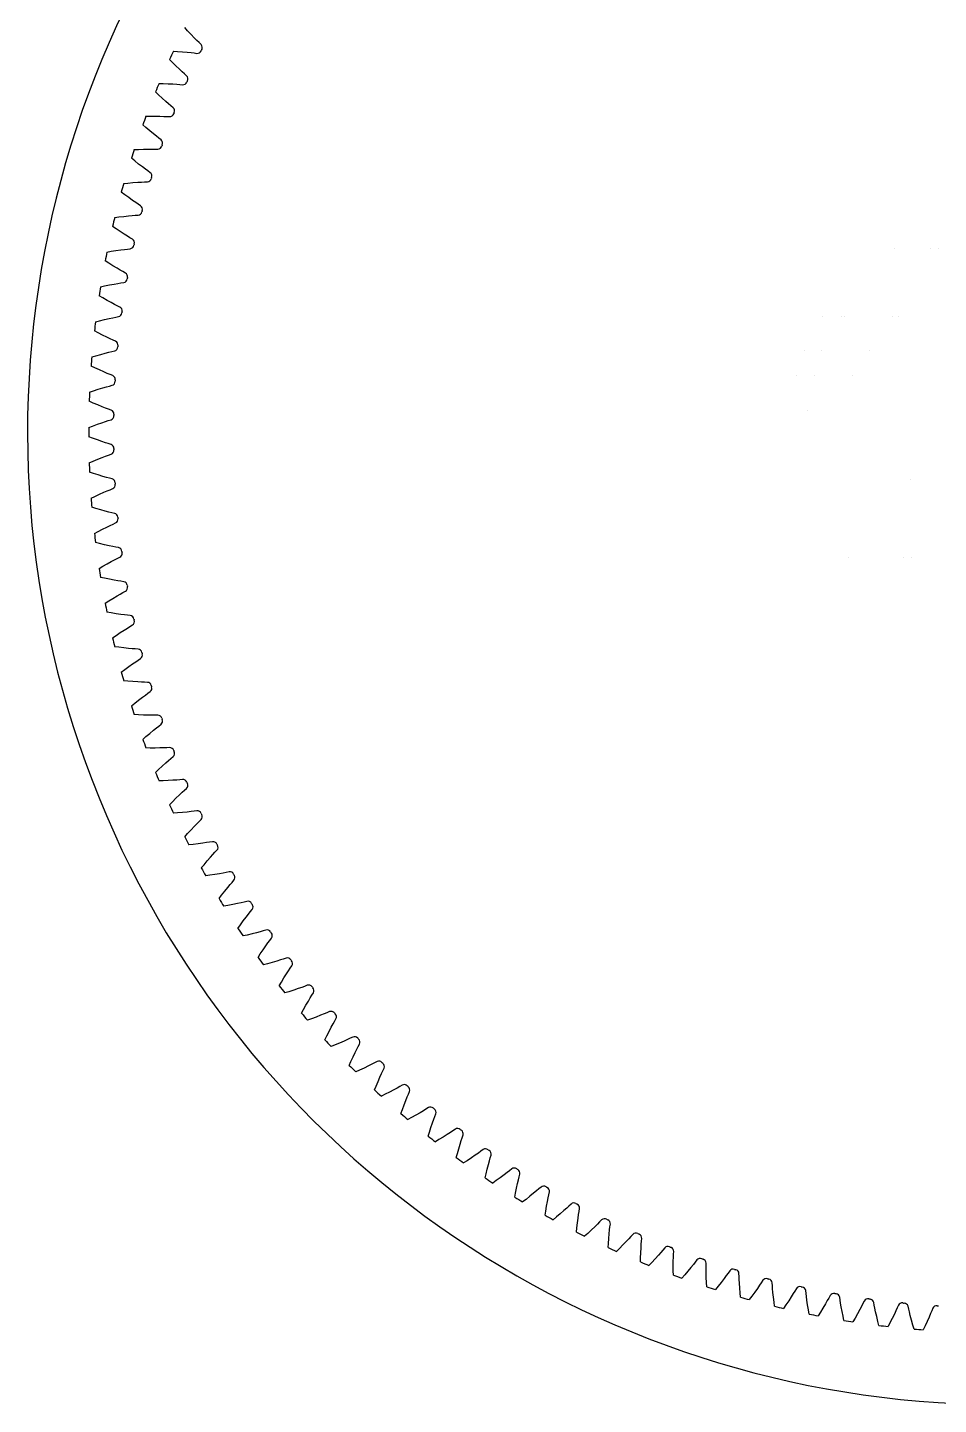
# Model space of a CAD drawing. Extents: x -2061 to 933, y -1034 to 399.
# Drawn here: x -219.9 to -56, y -256.5 to -8.7 of the extents above; entities that cross this region are included whole.
import ezdxf

# ---------------------------------------------------------------- set-up
doc = ezdxf.new("R2010")
doc.units = 0
doc.layers.get('0').update_dxf_attribs({"linetype": 'CONTINUOUS'})

msp = doc.modelspace()

# ---------------------------------------------------------------- linework, layer by layer
at = {"color": 1}
for p, q in [((-191.089088, -9.298837), (-191.596199, -8.731549)), ((-190.482251, -9.958547), (-191.089088, -9.298837)), ((-189.890545, -10.581922), (-190.482251, -9.958547)), ((-189.41837, -11.065373), (-189.890545, -10.581922)), ((-189.036228, -11.447572), (-189.41837, -11.065373)), ((-188.662035, -11.813965), (-189.036228, -11.447572)), ((-193.814337, -15.016054), (-194.343329, -14.469113)), ((-193.656702, -12.979704), (-192.897252, -13.026743)), ((-192.897252, -13.026743), (-192.003533, -13.094875)), ((-192.003533, -13.094875), (-191.147613, -13.173629)), ((-191.147613, -13.173629), (-190.47563, -13.245134)), ((-190.47563, -13.245134), (-189.938902, -13.308619)), ((-189.938902, -13.308619), (-189.419506, -13.375648)), ((-193.182068, -15.651432), (-193.814337, -15.016054)), ((-192.566344, -16.251095), (-193.182068, -15.651432)), ((-192.075553, -16.715636), (-192.566344, -16.251095)), ((-191.678701, -17.082537), (-192.075553, -16.715636)), ((-191.290412, -17.433958), (-191.678701, -17.082537)), ((-196.235461, -18.794888), (-195.474751, -18.812074)), ((-195.474751, -18.812074), (-194.579046, -18.845066)), ((-194.579046, -18.845066), (-193.720693, -18.890157)), ((-193.720693, -18.890157), (-193.046421, -18.935225)), ((-193.046421, -18.935225), (-192.507614, -18.977589)), ((-192.507614, -18.977589), (-191.985987, -19.024174)), ((-196.313029, -20.835856), (-196.863085, -20.310105)), ((-195.656302, -21.445921), (-196.313029, -20.835856)), ((-195.01751, -22.020949), (-195.656302, -21.445921)), ((-194.508859, -22.465864), (-195.01751, -22.020949)), ((-198.58393, -24.706829), (-197.823131, -24.694137)), ((-197.823131, -24.694137), (-196.926821, -24.691939)), ((-196.926821, -24.691939), (-196.06736, -24.703295)), ((-196.06736, -24.703295), (-195.391838, -24.721857)), ((-195.391838, -24.721857), (-194.851784, -24.743035)), ((-194.851784, -24.743035), (-194.32873, -24.769106)), ((-194.097909, -22.816902), (-194.508859, -22.465864)), ((-193.696122, -23.152807), (-194.097909, -22.816902)), ((-198.581309, -26.749269), (-199.151582, -26.245519)), ((-197.901138, -27.333081), (-198.581309, -26.749269)), ((-197.240263, -27.882587), (-197.901138, -27.333081)), ((-196.714537, -28.307189), (-197.240263, -27.882587)), ((-196.290122, -28.641822), (-196.714537, -28.307189)), ((-195.875457, -28.961695), (-196.290122, -28.641822)), ((-200.698486, -30.706413), (-199.938772, -30.663862)), ((-199.938772, -30.663862), (-199.043239, -30.626477)), ((-199.043239, -30.626477), (-198.183995, -30.604082)), ((-198.183995, -30.604082), (-197.508265, -30.596109)), ((-197.508265, -30.596109), (-196.967795, -30.596068)), ((-196.967795, -30.596068), (-196.444121, -30.601584)), ((-200.615681, -32.747176), (-201.205292, -32.266202)), ((-199.913114, -33.303834), (-200.615681, -32.747176)), ((-199.231175, -33.826971), (-199.913114, -33.303834)), ((-198.689185, -34.230605), (-199.231175, -33.826971)), ((-198.251959, -34.548318), (-198.689185, -34.230605)), ((-197.825056, -34.851664), (-198.251959, -34.548318)), ((-202.575869, -36.784389), (-201.818411, -36.712045)), ((-201.818411, -36.712045), (-200.925037, -36.639529)), ((-200.925037, -36.639529), (-200.067334, -36.583418)), ((-200.067334, -36.583418), (-199.392438, -36.548922)), ((-199.392438, -36.548922), (-198.852387, -36.527663)), ((-198.852387, -36.527663), (-198.3289, -36.512615)), ((-202.413008, -38.820327), (-203.021047, -38.362873)), ((-201.689128, -39.348974), (-202.413008, -38.820327)), ((-200.987177, -39.844934), (-201.689128, -39.348974)), ((-200.429758, -40.226979), (-200.987177, -39.844934)), ((-199.980396, -40.527282), (-200.429758, -40.226979)), ((-199.541913, -40.813634), (-199.980396, -40.527282)), ((-203.970519, -44.959359), (-204.596048, -44.526129)), ((-204.213184, -42.931385), (-203.459151, -42.829358)), ((-203.459151, -42.829358), (-202.569312, -42.721825)), ((-202.569312, -42.721825), (-201.714474, -42.632084)), ((-201.714474, -42.632084), (-201.041453, -42.571118)), ((-201.041453, -42.571118), (-200.502652, -42.528673)), ((-200.502652, -42.528673), (-199.98016, -42.493085)), ((-203.226442, -45.459179), (-203.970519, -44.959359)), ((-202.505561, -45.927198), (-203.226442, -45.459179)), ((-201.933572, -46.287065), (-202.505561, -45.927198)), ((-201.472767, -46.569494), (-201.933572, -46.287065)), ((-201.02338, -46.838411), (-201.472767, -46.569494)), ((-205.607908, -49.137922), (-204.858461, -49.006371)), ((-204.858461, -49.006371), (-203.97353, -48.863986)), ((-203.97353, -48.863986), (-203.122874, -48.740753)), ((-203.122874, -48.740753), (-202.452765, -48.653412)), ((-202.452765, -48.653412), (-201.916047, -48.589846)), ((-201.916047, -48.589846), (-201.395354, -48.533772)), ((-63.940581, -48.497688), (-63.942231, -48.49864)), ((-57.432584, -48.499149), (-57.435301, -48.500181)), ((-56.097659, -48.497457), (-56.100411, -48.498392)), ((-205.285811, -51.154806), (-205.927867, -50.746468)), ((-204.522686, -51.625028), (-205.285811, -51.154806)), ((-203.783985, -52.064385), (-204.522686, -51.625028)), ((-203.19831, -52.401518), (-203.783985, -52.064385)), ((-202.726772, -52.665638), (-203.19831, -52.401518)), ((-202.267173, -52.916705), (-202.726772, -52.665638)), ((-206.757888, -55.394431), (-206.014184, -55.233558)), ((-206.014184, -55.233558), (-205.135525, -55.05654)), ((-205.135525, -55.05654), (-204.290363, -54.900006)), ((-204.290363, -54.900006), (-203.6242, -54.786424)), ((-203.6242, -54.786424), (-203.090391, -54.701835)), ((-203.090391, -54.701835), (-202.572301, -54.625362)), ((-206.356858, -57.397114), (-207.01445, -57.014298)), ((-205.57586, -57.837014), (-206.356858, -57.397114)), ((-204.82048, -58.247031), (-205.57586, -57.837014)), ((-204.22202, -58.56091), (-204.82048, -58.247031)), ((-203.740476, -58.806314), (-204.22202, -58.56091)), ((-203.271375, -59.039143), (-203.740476, -58.806314)), ((-207.661353, -61.691264), (-206.924538, -61.501317)), ((-206.924538, -61.501317), (-206.053506, -61.28994)), ((-206.053506, -61.28994), (-205.215141, -61.100346)), ((-205.215141, -61.100346), (-204.553951, -60.960698)), ((-204.553951, -60.960698), (-204.023874, -60.855217)), ((-204.023874, -60.855217), (-203.509186, -60.758463)), ((-76.863281, -60.74585), (-76.863872, -60.746758)), ((-73.455521, -60.732595), (-73.45619, -60.733514)), ((-72.896306, -60.731839), (-72.896982, -60.732749)), ((-64.360839, -60.734493), (-64.361782, -60.735376)), ((-63.132388, -60.734633), (-63.133353, -60.735479)), ((-207.182006, -63.676659), (-207.854121, -63.319955)), ((-206.38434, -64.085558), (-207.182006, -63.676659)), ((-205.613445, -64.465602), (-206.38434, -64.085558)), ((-205.003124, -64.755744), (-205.613445, -64.465602)), ((-204.512317, -64.982054), (-205.003124, -64.755744)), ((-204.034437, -65.196287), (-204.512317, -64.982054)), ((-77.058335, -66.905728), (-77.059183, -66.90759)), ((-68.374176, -66.906336), (-68.375317, -66.908166)), ((-208.316908, -68.018712), (-207.588118, -67.799985)), ((-207.588118, -67.799985), (-206.726057, -67.554575)), ((-206.726057, -67.554575), (-205.895782, -67.332212)), ((-205.895782, -67.332212), (-205.240584, -67.166713)), ((-205.240584, -67.166713), (-204.715057, -67.040504)), ((-204.715057, -67.040504), (-204.204564, -66.923617)), ((-80.117989, -66.921247), (-80.118772, -66.923133)), ((-207.759985, -69.983758), (-208.445586, -69.653716)), ((-206.946881, -70.361025), (-207.759985, -69.983758)), ((-206.16166, -70.710511), (-206.946881, -70.361025)), ((-205.540418, -70.976469), (-206.16166, -70.710511)), ((-205.041105, -71.183335), (-205.540418, -70.976469)), ((-204.555182, -71.378641), (-205.041105, -71.183335)), ((-81.650721, -71.371256), (-81.651039, -71.372405)), ((-78.269084, -71.379892), (-78.269451, -71.381097)), ((-71.509442, -71.370432), (-71.509917, -71.371674)), ((-208.723544, -74.36702), (-208.003903, -74.119849)), ((-208.003903, -74.119849), (-207.152141, -73.840783)), ((-207.152141, -73.840783), (-206.331236, -73.585996)), ((-206.331236, -73.585996), (-205.683041, -73.394901)), ((-205.683041, -73.394901), (-205.162874, -73.248157)), ((-205.162874, -73.248157), (-204.657364, -73.111319)), ((-208.089903, -76.308686), (-208.787932, -76.005815)), ((-207.262614, -76.653739), (-208.089903, -76.308686)), ((-206.464277, -76.972129), (-207.262614, -76.653739)), ((-205.833073, -77.213491), (-206.464277, -76.972129)), ((-205.326023, -77.400595), (-205.833073, -77.213491)), ((-204.832808, -77.576673), (-205.326023, -77.400595)), ((-79.556067, -77.575706), (-79.55619, -77.576779)), ((-208.880633, -80.726397), (-208.171251, -80.451164)), ((-208.171251, -80.451164), (-207.331101, -80.138873)), ((-207.331101, -80.138873), (-206.520832, -79.852054)), ((-206.520832, -79.852054), (-205.880639, -79.635659)), ((-205.880639, -79.635659), (-205.366634, -79.468606)), ((-205.366634, -79.468606), (-204.866886, -79.312027)), ((-208.171251, -82.641689), (-208.880632, -82.366456)), ((-207.331053, -82.953998), (-208.171251, -82.641689)), ((-206.520832, -83.240799), (-207.331053, -82.953998)), ((-205.880639, -83.457195), (-206.520832, -83.240799)), ((-205.366634, -83.624248), (-205.880639, -83.457195)), ((-204.866885, -83.780826), (-205.366634, -83.624248)), ((-208.089903, -86.784168), (-207.262662, -86.439134)), ((-207.262662, -86.439134), (-206.464277, -86.120724)), ((-206.464277, -86.120724), (-205.833073, -85.879362)), ((-205.833073, -85.879362), (-205.326024, -85.692258)), ((-205.326024, -85.692258), (-204.832808, -85.51618)), ((-208.787932, -87.087039), (-208.089903, -86.784168)), ((-208.003903, -88.973004), (-208.723544, -88.725834)), ((-207.152092, -89.252086), (-208.003903, -88.973004)), ((-206.331236, -89.506857), (-207.152092, -89.252086)), ((-205.683041, -89.697952), (-206.331236, -89.506857)), ((-205.162874, -89.844696), (-205.683041, -89.697952)), ((-204.657363, -89.981534), (-205.162874, -89.844696)), ((-61.142384, -89.987079), (-61.14189, -89.988031)), ((-208.445586, -93.439137), (-207.759985, -93.109095)), ((-207.759985, -93.109095), (-206.946928, -92.73185)), ((-206.946928, -92.73185), (-206.16166, -92.382342)), ((-206.16166, -92.382342), (-205.540418, -92.116384)), ((-205.540418, -92.116384), (-205.041105, -91.909518)), ((-205.041105, -91.909518), (-204.555182, -91.714212)), ((-207.588118, -95.292868), (-208.316908, -95.074141)), ((-206.726007, -95.538292), (-207.588118, -95.292868)), ((-205.895782, -95.760641), (-206.726007, -95.538292)), ((-205.240584, -95.92614), (-205.895782, -95.760641)), ((-204.715057, -96.05235), (-205.240584, -95.92614)), ((-204.204564, -96.169236), (-204.715057, -96.05235)), ((-207.182006, -99.416194), (-206.384387, -99.007319)), ((-206.384387, -99.007319), (-205.613445, -98.627251)), ((-205.613445, -98.627251), (-205.003124, -98.337109)), ((-205.003124, -98.337109), (-204.512317, -98.110799)), ((-204.512317, -98.110799), (-204.034437, -97.896567)), ((-207.854121, -99.772898), (-207.182006, -99.416194)), ((-206.924538, -101.591536), (-207.661353, -101.401589)), ((-206.053456, -101.802925), (-206.924538, -101.591536)), ((-205.215141, -101.992507), (-206.053456, -101.802925)), ((-204.553951, -102.132156), (-205.215141, -101.992507)), ((-204.023874, -102.237636), (-204.553951, -102.132156)), ((-203.509186, -102.33439), (-204.023874, -102.237636)), ((-203.740476, -104.286539), (-203.271375, -104.05371)), ((-72.140043, -104.055512), (-72.138784, -104.057037)), ((-62.347998, -104.07414), (-62.345905, -104.075763)), ((-60.964411, -104.07553), (-60.962234, -104.077084)), ((-207.01445, -106.078555), (-206.356858, -105.695739)), ((-206.356858, -105.695739), (-205.575905, -105.255865)), ((-205.575905, -105.255865), (-204.82048, -104.845822)), ((-204.82048, -104.845822), (-204.22202, -104.531943)), ((-204.22202, -104.531943), (-203.740476, -104.286539)), ((-206.014184, -107.859295), (-206.757888, -107.698423)), ((-205.135474, -108.036323), (-206.014184, -107.859295)), ((-204.290363, -108.192847), (-205.135474, -108.036323)), ((-203.6242, -108.30643), (-204.290363, -108.192847)), ((-203.090391, -108.391018), (-203.6242, -108.30643)), ((-202.572301, -108.467491), (-203.090391, -108.391018)), ((-205.285811, -111.938047), (-204.52273, -111.467852)), ((-204.52273, -111.467852), (-203.783985, -111.028468)), ((-203.783985, -111.028468), (-203.19831, -110.691335)), ((-203.19831, -110.691335), (-202.726772, -110.427215)), ((-202.726772, -110.427215), (-202.267174, -110.176149)), ((-205.927867, -112.346385), (-205.285811, -111.938047)), ((-204.858461, -114.086482), (-205.607908, -113.954931)), ((-203.973479, -114.228875), (-204.858461, -114.086482)), ((-203.122874, -114.3521), (-203.973479, -114.228875)), ((-202.452765, -114.439442), (-203.122874, -114.3521)), ((-201.916046, -114.503007), (-202.452765, -114.439442)), ((-201.395354, -114.559081), (-201.916046, -114.503007)), ((-201.472768, -116.523359), (-201.02338, -116.254443)), ((-204.596048, -118.566724), (-203.970519, -118.133494)), ((-203.970519, -118.133494), (-203.226486, -117.633703)), ((-203.226486, -117.633703), (-202.50556, -117.165655)), ((-202.50556, -117.165655), (-201.933572, -116.805788)), ((-201.933572, -116.805788), (-201.472768, -116.523359)), ((-203.459151, -120.263495), (-204.213184, -120.161468)), ((-202.56926, -120.371034), (-203.459151, -120.263495)), ((-201.714474, -120.460769), (-202.56926, -120.371034)), ((-201.041453, -120.521735), (-201.714474, -120.460769)), ((-200.502652, -120.56418), (-201.041453, -120.521735)), ((-199.980159, -120.599769), (-200.502652, -120.56418)), ((-202.413008, -124.272526), (-201.689171, -123.74391)), ((-201.689171, -123.74391), (-200.987177, -123.247919)), ((-200.987177, -123.247919), (-200.429758, -122.865874)), ((-200.429758, -122.865874), (-199.980396, -122.565571)), ((-199.980396, -122.565571), (-199.541913, -122.279219)), ((-203.021047, -124.72998), (-202.413008, -124.272526)), ((-201.818411, -126.380809), (-202.575869, -126.308464)), ((-200.924985, -126.453328), (-201.818411, -126.380809)), ((-200.067334, -126.509435), (-200.924985, -126.453328)), ((-199.392438, -126.543931), (-200.067334, -126.509435)), ((-198.852387, -126.565191), (-199.392438, -126.543931)), ((-199.231175, -129.265883), (-198.689185, -128.862248)), ((-198.3289, -126.580239), (-198.852387, -126.565191)), ((-198.689185, -128.862248), (-198.251959, -128.544535)), ((-198.251959, -128.544535), (-197.825056, -128.241189)), ((-201.205292, -130.826651), (-200.615681, -130.345677)), ((-200.615681, -130.345677), (-199.913155, -129.789051)), ((-199.913155, -129.789051), (-199.231175, -129.265883)), ((-199.938772, -132.428991), (-200.698485, -132.38644)), ((-199.043187, -132.466378), (-199.938772, -132.428991)), ((-198.183995, -132.488771), (-199.043187, -132.466378)), ((-197.508265, -132.496745), (-198.183995, -132.488771)), ((-196.967795, -132.496785), (-197.508265, -132.496745)), ((-196.444121, -132.49127), (-196.967795, -132.496785)), ((-198.581309, -136.343584), (-197.901177, -135.759806)), ((-197.901177, -135.759806), (-197.240262, -135.210266)), ((-197.240262, -135.210266), (-196.714537, -134.785664)), ((-196.714537, -134.785664), (-196.290122, -134.451031)), ((-196.290122, -134.451031), (-195.875457, -134.131159)), ((-199.151582, -136.847335), (-198.581309, -136.343584)), ((-197.823131, -138.398716), (-198.58393, -138.386024)), ((-196.926769, -138.400914), (-197.823131, -138.398716)), ((-196.06736, -138.389558), (-196.926769, -138.400914)), ((-195.391838, -138.370996), (-196.06736, -138.389558)), ((-194.851783, -138.349818), (-195.391838, -138.370996)), ((-194.328729, -138.323747), (-194.851783, -138.349818)), ((-195.65634, -141.646967), (-195.01751, -141.071904)), ((-195.01751, -141.071904), (-194.508859, -140.62699)), ((-194.508859, -140.62699), (-194.097909, -140.275952)), ((-194.097909, -140.275952), (-193.696122, -139.940047)), ((-196.863085, -142.782748), (-196.313029, -142.256997)), ((-196.313029, -142.256997), (-195.65634, -141.646967)), ((-195.474751, -144.280779), (-196.235461, -144.297966)), ((-194.578994, -144.247785), (-195.474751, -144.280779)), ((-193.720693, -144.202697), (-194.578994, -144.247785)), ((-193.046421, -144.157629), (-193.720693, -144.202697)), ((-192.507614, -144.115264), (-193.046421, -144.157629)), ((-191.985987, -144.068679), (-192.507614, -144.115264)), ((-192.075553, -146.377217), (-191.678701, -146.010316)), ((-191.678701, -146.010316), (-191.290412, -145.658896)), ((-194.343329, -148.62374), (-193.814337, -148.0768)), ((-193.814337, -148.0768), (-193.182105, -147.441458)), ((-193.182105, -147.441458), (-192.566344, -146.841758)), ((-192.566344, -146.841758), (-192.075553, -146.377217)), ((-192.897252, -150.06611), (-193.656702, -150.113149)), ((-192.003481, -149.997974), (-192.897252, -150.06611)), ((-191.147613, -149.919224), (-192.003481, -149.997974)), ((-190.47563, -149.847719), (-191.147613, -149.919224)), ((-189.938901, -149.784234), (-190.47563, -149.847719)), ((-189.419505, -149.717205), (-189.938901, -149.784234)), ((-191.089088, -153.794017), (-190.482287, -153.134344)), ((-190.482287, -153.134344), (-189.890544, -152.510931)), ((-189.890544, -152.510931), (-189.41837, -152.02748)), ((-189.41837, -152.02748), (-189.036229, -151.645282)), ((-189.036229, -151.645282), (-188.662035, -151.278888)), ((-191.596199, -154.361304), (-191.089088, -153.794017)), ((-190.09461, -155.745789), (-190.851627, -155.822607)), ((-189.204203, -155.642616), (-190.09461, -155.745789)), ((-188.352086, -155.530326), (-189.204203, -155.642616)), ((-187.683428, -155.432494), (-188.352086, -155.530326)), ((-187.149606, -155.347986), (-187.683429, -155.432494)), ((-186.633242, -155.260617), (-187.149606, -155.347986)), ((-187.561048, -158.716846), (-186.994237, -158.070682)), ((-186.994237, -158.070682), (-186.541407, -157.569066)), ((-186.541407, -157.569066), (-186.174565, -157.17216)), ((-186.174565, -157.17216), (-185.815045, -156.791358)), ((-188.625931, -159.986592), (-188.141483, -159.399833)), ((-188.141483, -159.399833), (-187.561048, -158.716846)), ((-185.338424, -161.027349), (-186.185476, -161.173007)), ((-184.674123, -160.903341), (-185.338424, -161.027349)), ((-184.14403, -160.797941), (-184.674123, -160.903341)), ((-183.631494, -160.690367), (-184.14403, -160.797941)), ((-187.071146, -161.311058), (-187.824563, -161.417537)), ((-186.185476, -161.173007), (-187.071146, -161.311058)), ((-184.422894, -164.180357), (-183.881888, -163.512439)), ((-183.881888, -163.512439), (-183.4491, -162.993431)), ((-183.4491, -162.993431), (-183.098124, -162.582429)), ((-183.098124, -162.582429), (-182.753831, -162.187806)), ((-185.437106, -165.490931), (-184.976067, -164.885605)), ((-184.976067, -164.885605), (-184.422894, -164.180357)), ((-180.418889, -165.998083), (-180.926807, -166.125696)), ((-183.831521, -166.753335), (-184.580177, -166.889312)), ((-182.951954, -166.58062), (-183.831521, -166.753335)), ((-182.111274, -166.401819), (-182.951954, -166.58062)), ((-181.452353, -166.251826), (-182.111274, -166.401819)), ((-180.926807, -166.125696), (-181.452353, -166.251826)), ((-180.558296, -168.827809), (-180.146218, -168.292211)), ((-180.146218, -168.292211), (-179.811648, -167.867746)), ((-179.811648, -167.867746), (-179.483113, -167.45991)), ((-182.03464, -170.865834), (-181.597722, -170.242875)), ((-181.597722, -170.242875), (-181.072662, -169.516453)), ((-181.072662, -169.516453), (-180.558296, -168.827809)), ((-180.380731, -172.06423), (-181.123472, -172.229494)), ((-179.508622, -171.857116), (-180.380731, -172.06423)), ((-178.67561, -171.645448), (-179.508622, -171.857116)), ((-178.023086, -171.469702), (-178.67561, -171.645448)), ((-177.502897, -171.323036), (-178.023086, -171.469702)), ((-177.000381, -171.175581), (-177.502897, -171.323036)), ((-177.028586, -174.008598), (-176.637853, -173.457235)), ((-176.637853, -173.457235), (-176.320206, -173.019962)), ((-176.320206, -173.019962), (-176.007936, -172.599543)), ((-178.423779, -176.103013), (-178.011655, -175.46338)), ((-178.011655, -175.46338), (-177.51552, -174.716905)), ((-177.51552, -174.716905), (-177.028586, -174.008598)), ((-176.724096, -177.235553), (-177.459776, -177.429849)), ((-175.860792, -176.99436), (-176.724096, -177.235553)), ((-175.036732, -176.750151), (-175.860792, -176.99436)), ((-174.39161, -176.548922), (-175.036732, -176.750151)), ((-173.877581, -176.381947), (-174.39161, -176.548922)), ((-173.381241, -176.214877), (-173.877581, -176.381947)), ((-172.929415, -178.480539), (-172.62918, -178.031132)), ((-172.62918, -178.031132), (-172.333656, -177.598777)), ((-174.610091, -181.194392), (-174.223397, -180.539073)), ((-174.223397, -180.539073), (-173.756951, -179.773695)), ((-173.756951, -179.773695), (-173.2982, -179.046817)), ((-173.2982, -179.046817), (-172.929415, -178.480539)), ((-172.867256, -182.25933), (-173.594741, -182.482359)), ((-172.014086, -181.984429), (-172.867256, -182.25933)), ((-171.200249, -181.708057), (-172.014086, -181.984429)), ((-170.563525, -181.481656), (-171.200249, -181.708057)), ((-170.056447, -181.294628), (-170.563525, -181.481656)), ((-169.567049, -181.108201), (-170.056447, -181.294628)), ((-169.372891, -183.934698), (-169.026622, -183.354378)), ((-169.026622, -183.354378), (-168.744262, -182.89353)), ((-168.744262, -182.89353), (-168.46594, -182.449906)), ((-170.599457, -186.132122), (-170.238789, -185.462126)), ((-170.238789, -185.462126), (-169.802751, -184.679025)), ((-169.802751, -184.679025), (-169.372891, -183.934698)), ((-165.563687, -185.848008), (-166.045388, -186.053505)), ((-168.816156, -187.127815), (-169.534324, -187.379233)), ((-167.974437, -186.819631), (-168.816156, -187.127815)), ((-167.172077, -186.51152), (-167.974437, -186.819631)), ((-166.544733, -186.260296), (-167.172077, -186.51152)), ((-166.045388, -186.053505), (-166.544733, -186.260296)), ((-165.258711, -188.664703), (-164.935492, -188.071236)), ((-164.935492, -188.071236), (-164.671443, -187.599658)), ((-164.671443, -187.599658), (-164.410752, -187.14545)), ((-166.398061, -190.908588), (-166.063975, -190.224949)), ((-166.063975, -190.224949), (-165.659017, -189.425333)), ((-165.659017, -189.425333), (-165.258711, -188.664703)), ((-161.85059, -190.65124), (-162.341431, -190.877476)), ((-161.377327, -190.426989), (-161.85059, -190.65124)), ((-164.577044, -191.833501), (-165.284788, -192.11292)), ((-163.748073, -191.492509), (-164.577044, -191.833501)), ((-162.958428, -191.153135), (-163.748073, -191.492509)), ((-162.341431, -190.877476), (-162.958428, -191.153135)), ((-161.332139, -194.005299), (-160.962004, -193.22954)), ((-160.962004, -193.22954), (-160.662333, -192.62384)), ((-160.662333, -192.62384), (-160.417001, -192.14226)), ((-160.417001, -192.14226), (-160.174344, -191.678167)), ((-162.012381, -195.516425), (-161.705391, -194.820197)), ((-161.705391, -194.820197), (-161.332139, -194.005299)), ((-158.565799, -195.625745), (-159.341511, -195.995858)), ((-157.960099, -195.326074), (-158.565799, -195.625745)), ((-157.478519, -195.080743), (-157.960099, -195.326075)), ((-157.014425, -194.838085), (-157.478519, -195.080743)), ((-160.156456, -196.369132), (-160.852684, -196.676122)), ((-159.341511, -195.995858), (-160.156456, -196.369132)), ((-156.828788, -198.411862), (-156.489394, -197.622169)), ((-156.489394, -197.622169), (-156.213735, -197.005172)), ((-156.213735, -197.005172), (-155.987499, -196.514331)), ((-155.987499, -196.514331), (-155.763248, -196.041069)), ((-157.449179, -199.948529), (-157.16976, -199.240785)), ((-157.16976, -199.240785), (-156.828788, -198.411862)), ((-155.561208, -200.727716), (-156.244846, -201.061802)), ((-154.761545, -200.322734), (-155.561208, -200.727716)), ((-154.000962, -199.922452), (-154.761545, -200.322734)), ((-153.407495, -199.599233), (-154.000962, -199.922452)), ((-152.935917, -199.335184), (-153.407495, -199.599233)), ((-152.481708, -199.074493), (-152.935917, -199.335184)), ((-151.596555, -201.208474), (-151.389764, -200.70913)), ((-151.389764, -200.70913), (-151.184267, -200.227429)), ((-152.464074, -203.479897), (-152.155908, -202.638226)), ((-152.155908, -202.638226), (-151.847779, -201.835818)), ((-151.847779, -201.835818), (-151.596555, -201.208474)), ((-147.786165, -203.129681), (-148.229789, -203.408003)), ((-152.715491, -204.198065), (-152.464074, -203.479897)), ((-150.798385, -204.90253), (-151.468381, -205.263199)), ((-150.015239, -204.466466), (-150.798385, -204.90253)), ((-149.270957, -204.036633), (-150.015239, -204.466466)), ((-148.690636, -203.690363), (-149.270957, -204.036633)), ((-148.229789, -203.408003), (-148.690636, -203.690363)), ((-147.044315, -205.86399), (-146.817915, -205.227266)), ((-146.817915, -205.227266), (-146.630887, -204.720188)), ((-146.630887, -204.720188), (-146.44446, -204.230791)), ((-147.818617, -208.258482), (-147.595589, -207.530997)), ((-147.595589, -207.530997), (-147.320705, -206.677876)), ((-147.320705, -206.677876), (-147.044315, -205.86399)), ((-144.383077, -207.961942), (-145.109909, -208.420665)), ((-143.816798, -207.593156), (-144.383077, -207.961942)), ((-143.367391, -207.292921), (-143.816798, -207.593156)), ((-142.935036, -206.997397), (-143.367391, -207.292921)), ((-141.718206, -208.541322), (-141.551136, -208.044983)), ((-145.875332, -208.887138), (-146.530651, -209.273833)), ((-145.109909, -208.420665), (-145.875332, -208.887138)), ((-142.571812, -211.387837), (-142.330633, -210.524583)), ((-142.330633, -210.524583), (-142.08641, -209.700473)), ((-142.08641, -209.700473), (-141.885181, -209.055351)), ((-141.885181, -209.055352), (-141.718206, -208.541322)), ((-142.766108, -212.123517), (-142.571812, -211.387837)), ((-140.799639, -212.675396), (-141.439272, -213.08752)), ((-140.05312, -212.179232), (-140.799639, -212.675396)), ((-139.344857, -211.692327), (-140.05312, -212.179232)), ((-138.793494, -211.301594), (-139.344857, -211.692327)), ((-138.356221, -210.983947), (-138.793494, -211.301594)), ((-137.935801, -210.671676), (-138.356221, -210.983947)), ((-136.981707, -213.339351), (-136.805961, -212.686827)), ((-136.805961, -212.686827), (-136.659295, -212.166638)), ((-136.659295, -212.166638), (-136.51184, -211.664123)), ((-137.565752, -215.787213), (-137.400489, -215.044472)), ((-137.400489, -215.044472), (-137.193387, -214.172414)), ((-137.193387, -214.172414), (-136.981707, -213.339351)), ((-134.164068, -215.222037), (-134.852669, -215.736373)), ((-133.62847, -214.809959), (-134.164068, -215.222037)), ((-133.204005, -214.475389), (-133.62847, -214.809959)), ((-132.796169, -214.146854), (-133.204005, -214.475389)), ((-131.588085, -216.116094), (-131.461955, -215.590548)), ((-131.461955, -215.590548), (-131.334342, -215.082631)), ((-135.579133, -216.261463), (-136.202093, -216.698381)), ((-134.852669, -215.736373), (-135.579133, -216.261463)), ((-132.089594, -218.495262), (-131.916889, -217.615746)), ((-131.916889, -217.615746), (-131.738078, -216.775015)), ((-131.738078, -216.775015), (-131.588085, -216.116094)), ((-127.918687, -217.761865), (-128.32969, -218.112841)), ((-127.524064, -217.417572), (-127.918687, -217.761865)), ((-132.225571, -219.243918), (-132.089594, -218.495262)), ((-130.221864, -219.639809), (-130.82719, -220.100847)), ((-129.516575, -219.086603), (-130.221864, -219.639809)), ((-128.848698, -218.545629), (-129.516575, -219.086603)), ((-128.32969, -218.112841), (-128.848698, -218.545629)), ((-126.509274, -220.849268), (-126.363608, -220.002165)), ((-126.363608, -220.002165), (-126.2396, -219.337864)), ((-126.2396, -219.337864), (-126.1342, -218.807771)), ((-126.1342, -218.807771), (-126.026626, -218.295236)), ((-122.127617, -220.478785), (-122.508419, -220.838306)), ((-126.753796, -222.488305), (-126.647317, -221.734887)), ((-126.647317, -221.734887), (-126.509274, -220.849268)), ((-124.736092, -222.805224), (-125.322851, -223.289672)), ((-124.053066, -222.224755), (-124.736092, -222.805224)), ((-123.406941, -221.657978), (-124.053066, -222.224755)), ((-122.905325, -221.205148), (-123.406941, -221.657978)), ((-122.508419, -220.838306), (-122.905325, -221.205148)), ((-120.978881, -223.867996), (-120.866584, -223.015827)), ((-120.866584, -223.015827), (-120.768752, -222.34717)), ((-120.768752, -222.34717), (-120.684244, -221.813348)), ((-120.684244, -221.813348), (-120.596876, -221.296984)), ((-121.158866, -225.515369), (-121.082048, -224.758352)), ((-121.082048, -224.758352), (-120.978881, -223.867996)), ((-118.470565, -225.145992), (-119.130275, -225.752829)), ((-117.84719, -224.554286), (-118.470565, -225.145992)), ((-117.363739, -224.082111), (-117.84719, -224.554286)), ((-116.98154, -223.69997), (-117.363739, -224.082111)), ((-116.615147, -223.325776), (-116.98154, -223.69997)), ((-115.255483, -225.811354), (-115.183978, -225.139371)), ((-115.183978, -225.139371), (-115.120493, -224.602643)), ((-115.120493, -224.602643), (-115.053464, -224.083247)), ((-119.130275, -225.752829), (-119.697563, -226.25994)), ((-115.449408, -228.320443), (-115.402369, -227.560994)), ((-115.402369, -227.560994), (-115.334237, -226.667274)), ((-115.334237, -226.667274), (-115.255483, -225.811354)), ((-112.777681, -227.845809), (-113.413058, -228.478078)), ((-112.178017, -227.230085), (-112.777681, -227.845809)), ((-111.713476, -226.739294), (-112.178017, -227.230085)), ((-111.346575, -226.342442), (-111.713476, -226.739294)), ((-110.995154, -225.954153), (-111.346575, -226.342442)), ((-109.538955, -228.384434), (-109.493887, -227.710162)), ((-109.493887, -227.710162), (-109.451523, -227.171355)), ((-109.451523, -227.171355), (-109.404938, -226.649728)), ((-113.413058, -228.478078), (-113.959999, -229.00707)), ((-109.634225, -230.899202), (-109.617038, -230.138492)), ((-109.617038, -230.138492), (-109.584046, -229.242787)), ((-109.584046, -229.242787), (-109.538955, -228.384434)), ((-106.983191, -230.320043), (-107.593256, -230.97677)), ((-106.408163, -229.681251), (-106.983191, -230.320043)), ((-105.963248, -229.1726), (-106.408163, -229.681251)), ((-105.612211, -228.76165), (-105.963248, -229.1726)), ((-105.276305, -228.359863), (-105.612211, -228.76165)), ((-103.725817, -230.731101), (-103.707255, -230.055579)), ((-103.707255, -230.055579), (-103.686077, -229.515525)), ((-103.686077, -229.515525), (-103.660006, -228.992471)), ((-107.593256, -230.97677), (-108.119007, -231.526826)), ((-103.737173, -231.590562), (-103.725817, -230.731101)), ((-103.734975, -232.486872), (-103.737173, -231.590562)), ((-103.722283, -233.247671), (-103.734975, -232.486872)), ((-101.096031, -232.564879), (-101.679843, -233.24505)), ((-100.546525, -231.904004), (-101.096031, -232.564879)), ((-100.121923, -231.378278), (-100.546525, -231.904004)), ((-99.78729, -230.953863), (-100.121923, -231.378278)), ((-99.467417, -230.539198), (-99.78729, -230.953863)), ((-97.833044, -231.631537), (-97.827529, -231.107862)), ((-97.833003, -232.172006), (-97.833044, -231.631537)), ((-97.82503, -232.847736), (-97.833003, -232.172006)), ((-97.802636, -233.70698), (-97.82503, -232.847736)), ((-93.880794, -232.9157), (-94.198507, -233.352926)), ((-93.577448, -232.488797), (-93.880794, -232.9157)), ((-101.679843, -233.24505), (-102.183593, -233.815323)), ((-97.76525, -234.602513), (-97.802636, -233.70698)), ((-97.722699, -235.362227), (-97.76525, -234.602513)), ((-95.681936, -235.279422), (-96.16291, -235.869033)), ((-95.125278, -234.576855), (-95.681936, -235.279422)), ((-94.602142, -233.894916), (-95.125278, -234.576855)), ((-94.198507, -233.352926), (-94.602142, -233.894916)), ((-91.901449, -233.516128), (-91.916497, -232.992641)), ((-91.88019, -234.056179), (-91.901449, -233.516128)), ((-91.845694, -234.731075), (-91.88019, -234.056179)), ((-91.789583, -235.588778), (-91.845694, -234.731075)), ((-88.202133, -235.093499), (-88.584178, -235.650918)), ((-87.90183, -234.644137), (-88.202133, -235.093499)), ((-87.615478, -234.205654), (-87.90183, -234.644137)), ((-85.900439, -235.166393), (-85.936028, -234.643901)), ((-85.857994, -235.705194), (-85.900439, -235.166393)), ((-91.717068, -236.482152), (-91.789583, -235.588778)), ((-91.644723, -237.23961), (-91.717068, -236.482152)), ((-89.608785, -237.076749), (-90.066239, -237.684788)), ((-89.080138, -236.352869), (-89.608785, -237.076749)), ((-88.584178, -235.650918), (-89.080138, -236.352869)), ((-85.797028, -236.378215), (-85.857994, -235.705194)), ((-85.707287, -237.233053), (-85.797028, -236.378215)), ((-85.599754, -238.122892), (-85.707287, -237.233053)), ((-82.969933, -237.890183), (-83.469753, -238.63426)), ((-82.501914, -237.169302), (-82.969933, -237.890183)), ((-82.142047, -236.597314), (-82.501914, -237.169302)), ((-81.859618, -236.136509), (-82.142047, -236.597314)), ((-81.590701, -235.687121), (-81.859618, -236.136509)), ((-79.839266, -236.579788), (-79.89534, -236.059095)), ((-79.775701, -237.116506), (-79.839266, -236.579788)), ((-79.688359, -237.786615), (-79.775701, -237.116506)), ((-79.565126, -238.637271), (-79.688359, -237.786615)), ((-76.027594, -237.862051), (-76.364727, -238.447727)), ((-75.763474, -237.390513), (-76.027594, -237.862051)), ((-75.512408, -236.930914), (-75.763474, -237.390513)), ((-73.727277, -237.754132), (-73.80375, -237.236042)), ((-73.642689, -238.287941), (-73.727277, -237.754132)), ((-85.497727, -238.876925), (-85.599754, -238.122892)), ((-83.469753, -238.63426), (-83.902983, -239.25979)), ((-79.422741, -239.522202), (-79.565126, -238.637271)), ((-79.29119, -240.271649), (-79.422741, -239.522202)), ((-77.274306, -239.949552), (-77.682644, -240.591608)), ((-76.804084, -239.186427), (-77.274306, -239.949552)), ((-76.364727, -238.447727), (-76.804084, -239.186427)), ((-73.529106, -238.954104), (-73.642689, -238.287941)), ((-73.372572, -239.799266), (-73.529106, -238.954104)), ((-73.195554, -240.677925), (-73.372572, -239.799266)), ((-70.592098, -240.239601), (-71.031998, -241.020599)), ((-70.182081, -239.484221), (-70.592098, -240.239601)), ((-69.868202, -238.885761), (-70.182081, -239.484221)), ((-69.622798, -238.404217), (-69.868202, -238.885761)), ((-69.389969, -237.935116), (-69.622798, -238.404217)), ((-67.573895, -238.687615), (-67.670649, -238.172927)), ((-67.468415, -239.217692), (-67.573895, -238.687615)), ((-67.328766, -239.878882), (-67.468415, -239.217692)), ((-67.139172, -240.717247), (-67.328766, -239.878882)), ((-63.96351, -240.277187), (-64.343554, -241.048081)), ((-63.673368, -239.666865), (-63.96351, -240.277187)), ((-63.447058, -239.176058), (-63.673368, -239.666865)), ((-63.232825, -238.698178), (-63.447058, -239.176058)), ((-61.388608, -239.378798), (-61.505495, -238.868306)), ((-61.262399, -239.904325), (-61.388608, -239.378798)), ((-61.0969, -240.559523), (-61.262399, -239.904325)), ((-57.452643, -240.204159), (-57.718601, -240.825401)), ((-57.245777, -239.704846), (-57.452643, -240.204159)), ((-57.050471, -239.218923), (-57.245777, -239.704846)), ((-73.034681, -241.421629), (-73.195554, -240.677925)), ((-71.031998, -241.020599), (-71.414814, -241.678191)), ((-66.927795, -241.588279), (-67.139172, -240.717247)), ((-66.737848, -242.325094), (-66.927795, -241.588279)), ((-64.752453, -241.845747), (-65.109157, -242.517862)), ((-64.343554, -241.048081), (-64.752453, -241.845747)), ((-60.874537, -241.389798), (-61.0969, -240.559523)), ((-60.629127, -242.25186), (-60.874537, -241.389798)), ((-60.4104, -242.980649), (-60.629127, -242.25186)), ((-58.445354, -242.423726), (-58.775396, -243.109327)), ((-58.068087, -241.610622), (-58.445354, -242.423726)), ((-57.718601, -240.825401), (-58.068087, -241.610622))]:
    msp.add_line(p, q, dxfattribs=at)
for centre, radius, start, end in [((-44.882685, -81.546427), 175, 131.159252, 50.436361), ((-189.196405, -12.340224), 0.75, 330.878229, 44.561797), ((-46.882706, -81.546417), 162, 154.959973, 155.540027), ((-189.337051, -12.630194), 0.75, 263.688167, 337.371774), ((-46.882685, -81.546427), 157.5, 154.081833, 154.168167), ((-46.882706, -81.546418), 162, 157.209973, 157.790027), ((-191.932862, -18.276058), 0.75, 265.938167, 339.621774), ((-191.803709, -17.98079), 0.75, 333.128229, 46.811797), ((-46.882685, -81.546427), 157.5, 156.331833, 156.418167), ((-46.882707, -81.546419), 162, 159.459973, 160.040027), ((-194.305017, -24.019481), 0.75, 268.188167, 341.871774), ((-194.187556, -23.719369), 0.75, 335.378229, 49.061797), ((-46.882685, -81.546427), 157.5, 158.581833, 158.668167), ((-196.344268, -29.547114), 0.75, 337.628229, 51.311797), ((-46.882707, -81.54642), 162, 161.709973, 162.290027), ((-196.449857, -29.851605), 0.75, 270.438167, 344.121774), ((-46.882686, -81.546427), 157.5, 160.831833, 160.918167), ((-46.882707, -81.546421), 162, 163.959973, 164.540027), ((-198.364075, -35.76344), 0.75, 272.688167, 346.371774), ((-198.270522, -35.455038), 0.75, 339.878229, 53.561797), ((-46.882685, -81.546427), 157.5, 163.081833, 163.168167), ((-200.04472, -41.745868), 0.75, 274.938167, 348.621774), ((-199.963347, -41.434031), 0.75, 342.128229, 55.811797), ((-46.882685, -81.546427), 157.5, 165.331833, 165.418167), ((-46.882707, -81.546421), 162, 166.209973, 166.790027), ((-201.420133, -47.474875), 0.75, 344.378229, 58.061797), ((-46.882708, -81.546422), 162, 168.459973, 169.040027), ((-201.4892, -47.789666), 0.75, 277.188167, 350.871774), ((-46.882685, -81.546427), 157.5, 167.581833, 167.668167), ((-202.695289, -53.885515), 0.75, 279.438167, 353.121774), ((-202.638633, -53.568255), 0.75, 346.628229, 60.311797), ((-46.882685, -81.546427), 157.5, 169.831833, 169.918167), ((-46.882708, -81.546423), 162, 170.709973, 171.290027), ((-203.616969, -59.704775), 0.75, 348.878229, 62.561797), ((-46.882708, -81.546424), 162, 172.959973, 173.540027), ((-203.661125, -60.024015), 0.75, 281.688167, 355.371774), ((-46.882685, -81.546427), 157.5, 172.081833, 172.168167), ((-204.38522, -66.1957), 0.75, 283.938167, 357.621774), ((-204.353631, -65.874973), 0.75, 351.128229, 64.811797), ((-46.882685, -81.546427), 157.5, 174.331833, 174.418167), ((-46.882708, -81.546425), 162, 175.209973, 175.790027), ((-204.847485, -72.069335), 0.75, 353.378229, 67.061797), ((-204.866458, -72.391056), 0.75, 286.188167, 359.871774), ((-46.882685, -81.546427), 157.5, 176.581833, 176.668167), ((-46.882708, -81.546426), 162, 177.459973, 178.040027), ((-205.104097, -78.600528), 0.75, 288.438167, 2.121774), ((-205.097769, -78.278311), 0.75, 355.628229, 69.311797), ((-46.882685, -81.546427), 157.5, 178.831833, 178.918167), ((-46.882708, -81.546427), 162, 179.709973, 180.290027), ((-205.104097, -84.492325), 0.75, 357.878229, 71.561797), ((-205.097769, -84.814543), 0.75, 290.688167, 4.371774), ((-46.882685, -81.546427), 157.5, 181.081833, 181.168167), ((-46.882708, -81.546427), 162, 181.959973, 182.540027), ((-204.866458, -90.701798), 0.75, 0.128229, 73.811797), ((-204.847485, -91.023518), 0.75, 292.938167, 6.621774), ((-46.882685, -81.546427), 157.5, 183.331833, 183.418167), ((-46.882708, -81.546428), 162, 184.209973, 184.790027), ((-204.38522, -96.897153), 0.75, 2.378229, 76.061797), ((-204.353631, -97.21788), 0.75, 295.188167, 8.871774), ((-46.882685, -81.546427), 157.5, 185.581833, 185.668167), ((-46.882708, -81.546429), 162, 186.459973, 187.040027), ((-203.661125, -103.068839), 0.75, 4.628229, 78.311797), ((-203.616969, -103.388079), 0.75, 297.438167, 11.121774), ((-46.882685, -81.546427), 157.5, 187.831833, 187.918167), ((-46.882708, -81.54643), 162, 188.709973, 189.290027), ((-202.695289, -109.207338), 0.75, 6.878229, 80.561797), ((-202.638633, -109.524599), 0.75, 299.688167, 13.371774), ((-46.882685, -81.546427), 157.5, 190.081833, 190.168167), ((-46.882708, -81.546431), 162, 190.959973, 191.540027), ((-201.4892, -115.303187), 0.75, 9.128229, 82.811797), ((-201.420133, -115.617978), 0.75, 301.938167, 15.621774), ((-46.882685, -81.546427), 157.5, 192.331833, 192.418167), ((-46.882707, -81.546432), 162, 193.209973, 193.790027), ((-200.04472, -121.346985), 0.75, 11.378229, 85.061797), ((-199.963347, -121.658822), 0.75, 304.188167, 17.871774), ((-46.882685, -81.546427), 157.5, 194.581833, 194.668167), ((-46.882707, -81.546433), 162, 195.459973, 196.040027), ((-198.364075, -127.329413), 0.75, 13.628229, 87.311797), ((-198.270522, -127.637815), 0.75, 306.438167, 20.121774), ((-46.882685, -81.546427), 157.5, 196.831833, 196.918167), ((-46.882707, -81.546434), 162, 197.709973, 198.290027), ((-196.449857, -133.241248), 0.75, 15.878229, 89.561797), ((-196.344268, -133.545739), 0.75, 308.688167, 22.371774), ((-46.882685, -81.546427), 157.5, 199.081833, 199.168167), ((-46.882707, -81.546434), 162, 199.959973, 200.540027), ((-194.305017, -139.073373), 0.75, 18.128229, 91.811797), ((-194.187556, -139.373484), 0.75, 310.938167, 24.621774), ((-46.882686, -81.546427), 157.5, 201.331833, 201.418167), ((-46.882706, -81.546435), 162, 202.209973, 202.790027), ((-191.932862, -144.816795), 0.75, 20.378229, 94.061797), ((-191.803709, -145.112063), 0.75, 313.188167, 26.871774), ((-46.882685, -81.546427), 157.5, 203.581833, 203.668167), ((-46.882706, -81.546436), 162, 204.459973, 205.040027), ((-189.337051, -150.462659), 0.75, 22.628229, 96.311797), ((-189.196405, -150.752629), 0.75, 315.438167, 29.121774), ((-46.882685, -81.546427), 157.5, 205.831833, 205.918167), ((-46.882705, -81.546437), 162, 206.709973, 207.290027), ((-186.521585, -156.002259), 0.75, 24.878229, 98.561797), ((-46.882685, -81.546427), 157.5, 208.081833, 208.168167), ((-186.369664, -156.286484), 0.75, 317.688167, 31.371774), ((-46.882705, -81.546438), 162, 208.959973, 209.540027), ((-183.490806, -161.427054), 0.75, 27.128229, 100.811797), ((-46.882685, -81.546426), 157.5, 210.331833, 210.418167), ((-183.327843, -161.705095), 0.75, 319.938167, 33.621774), ((-46.882705, -81.546438), 162, 211.209973, 211.790027), ((-180.249388, -166.728679), 0.75, 29.378229, 103.061797), ((-46.882685, -81.546427), 157.5, 212.581833, 212.668167), ((-180.075635, -167.000108), 0.75, 322.188167, 35.871774), ((-46.882704, -81.546439), 162, 213.459973, 214.040027), ((-176.802327, -171.898958), 0.75, 31.628229, 105.311797), ((-46.882685, -81.546427), 157.5, 214.831833, 214.918167), ((-176.618052, -172.163357), 0.75, 324.438167, 38.121774), ((-46.882704, -81.54644), 162, 215.709973, 216.290027), ((-173.15494, -176.929921), 0.75, 33.878229, 107.561797), ((-46.882685, -81.546427), 157.5, 217.081833, 217.168167), ((-172.960427, -177.186881), 0.75, 326.688167, 40.371774), ((-46.882703, -81.546441), 162, 217.959973, 218.540027), ((-169.31285, -181.813809), 0.75, 36.128229, 109.811797), ((-46.882685, -81.546427), 157.5, 219.331833, 219.418167), ((-169.108399, -182.062934), 0.75, 328.938167, 42.621774), ((-165.281982, -186.543092), 0.75, 38.378229, 112.061797), ((-46.882703, -81.546441), 162, 220.209973, 220.790027), ((-46.882686, -81.546427), 157.5, 221.581833, 221.668167), ((-165.067907, -186.783999), 0.75, 331.188167, 44.871774), ((-161.068551, -191.110478), 0.75, 40.628229, 114.311797), ((-46.882686, -81.546427), 157.5, 223.831833, 223.918167), ((-160.845183, -191.342794), 0.75, 333.438167, 47.121774), ((-46.882702, -81.546442), 162, 222.459973, 223.040027), ((-46.882701, -81.546442), 162, 224.709973, 225.290027), ((-156.679053, -195.508924), 0.75, 42.878229, 116.561797), ((-46.882686, -81.546427), 157.5, 226.081833, 226.168167), ((-156.446737, -195.732292), 0.75, 335.688167, 49.371774), ((-46.882701, -81.546443), 162, 226.959973, 227.540027), ((-152.120258, -199.731649), 0.75, 45.128229, 118.811797), ((-46.882685, -81.546427), 157.5, 228.331833, 228.418167), ((-151.879351, -199.945723), 0.75, 337.938167, 51.621774), ((-147.399193, -203.77214), 0.75, 47.378229, 121.061797), ((-46.8827, -81.546444), 162, 229.209973, 229.790027), ((-46.882685, -81.546427), 157.5, 230.581833, 230.668167), ((-147.150068, -203.976592), 0.75, 340.188167, 53.871774), ((-142.52314, -207.624168), 0.75, 49.628229, 123.311797), ((-46.882685, -81.546427), 157.5, 232.831833, 232.918167), ((-142.26618, -207.818681), 0.75, 342.438167, 56.121774), ((-46.882699, -81.546444), 162, 231.459973, 232.040027), ((-137.499615, -211.281793), 0.75, 51.878229, 125.561797), ((-46.882699, -81.546445), 162, 233.709973, 234.290027), ((-46.882685, -81.546427), 157.5, 235.081833, 235.168167), ((-137.235217, -211.466068), 0.75, 344.688167, 58.371774), ((-132.336366, -214.739376), 0.75, 54.128229, 127.811797), ((-46.882685, -81.546427), 157.5, 237.331833, 237.418167), ((-132.064937, -214.913129), 0.75, 346.938167, 60.621774), ((-46.882698, -81.546445), 162, 235.959973, 236.540027), ((-127.041354, -217.991585), 0.75, 56.378229, 130.061797), ((-46.882685, -81.546427), 157.5, 239.581833, 239.668167), ((-126.763313, -218.154547), 0.75, 349.188167, 62.871774), ((-46.882697, -81.546446), 162, 238.209973, 238.790027), ((-121.622743, -221.033405), 0.75, 58.628229, 132.311797), ((-46.882685, -81.546427), 157.5, 241.831833, 241.918167), ((-121.338518, -221.185326), 0.75, 351.438167, 65.121774), ((-46.882696, -81.546446), 162, 240.459973, 241.040027), ((-116.088888, -223.860146), 0.75, 60.878229, 134.561797), ((-46.882685, -81.546427), 157.5, 244.081833, 244.168167), ((-115.798918, -224.000792), 0.75, 353.688167, 67.371774), ((-46.882696, -81.546447), 162, 242.709973, 243.290027), ((-110.448322, -226.46745), 0.75, 63.128229, 136.811797), ((-46.882685, -81.546426), 157.5, 246.331833, 246.418167), ((-110.153054, -226.596603), 0.75, 355.938167, 69.621774), ((-46.882695, -81.546447), 162, 244.959973, 245.540027), ((-104.709743, -228.851297), 0.75, 65.378229, 139.061797), ((-46.882685, -81.546427), 157.5, 248.581833, 248.668167), ((-104.409631, -228.968758), 0.75, 358.188167, 71.871774), ((-98.881998, -231.00801), 0.75, 67.628229, 141.311797), ((-46.882685, -81.546427), 157.5, 250.831833, 250.918167), ((-98.577507, -231.113598), 0.75, 0.438167, 74.121774), ((-46.882694, -81.546447), 162, 247.209973, 247.790027), ((-92.974074, -232.934264), 0.75, 69.878229, 143.561797), ((-46.882685, -81.546426), 157.5, 253.081833, 253.168167), ((-92.665672, -233.027816), 0.75, 2.688167, 76.371774), ((-46.882693, -81.546448), 162, 249.459973, 250.040027), ((-46.882692, -81.546448), 162, 251.709973, 252.290027), ((-86.995081, -234.627088), 0.75, 72.128229, 145.811797), ((-46.882685, -81.546427), 157.5, 255.331833, 255.418167), ((-86.683244, -234.708461), 0.75, 4.938167, 78.621774), ((-80.954237, -236.083874), 0.75, 74.378229, 148.061797), ((-46.882685, -81.546427), 157.5, 257.581833, 257.668167), ((-80.639446, -236.152941), 0.75, 7.188167, 80.871774), ((-46.882692, -81.546448), 162, 253.959973, 254.540027), ((-74.860857, -237.302374), 0.75, 76.628229, 150.311797), ((-46.882685, -81.546427), 157.5, 259.831833, 259.918167), ((-74.543597, -237.35903), 0.75, 9.438167, 83.121774), ((-68.724337, -238.28071), 0.75, 78.878229, 152.561797), ((-46.882685, -81.546426), 157.5, 262.081833, 262.168167), ((-68.405097, -238.324866), 0.75, 11.688167, 85.371774), ((-46.882691, -81.546448), 162, 256.209973, 256.790027), ((-46.88269, -81.546449), 162, 258.459973, 259.040027), ((-62.554139, -239.017373), 0.75, 81.128229, 154.811797), ((-46.882685, -81.546427), 157.5, 264.331833, 264.418167), ((-62.233412, -239.048962), 0.75, 13.938167, 87.621774), ((-56.359777, -239.511227), 0.75, 83.378229, 157.061797), ((-46.882685, -81.546427), 157.5, 266.581833, 266.668167), ((-46.882689, -81.546449), 162, 260.709973, 261.290027), ((-46.882688, -81.546449), 162, 262.959973, 263.540027), ((-46.882687, -81.546449), 162, 265.209973, 265.790027)]:
    msp.add_arc(centre, radius, start, end, dxfattribs=at)

doc.saveas('drawing.dxf')
